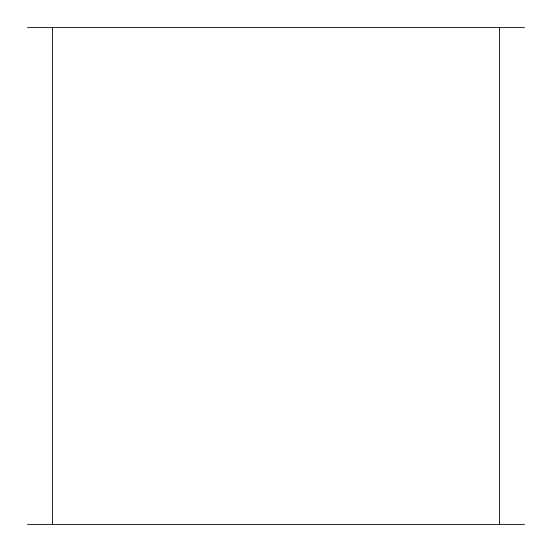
<?xml version="1.0" encoding="UTF-8"?>
<svg xmlns="http://www.w3.org/2000/svg" width="552" height="552" viewBox="0 0 552 552"><rect width="100%" height="100%" fill="white"/><g stroke="black" fill="none" stroke-linecap="round" stroke-linejoin="round"><path stroke-width="0.83" d="M27.6 27.6L524.4 27.6M27.6 524.4L524.4 524.4M499.56 27.6L499.56 524.4M52.44 27.6L52.44 524.4"/></g></svg>
